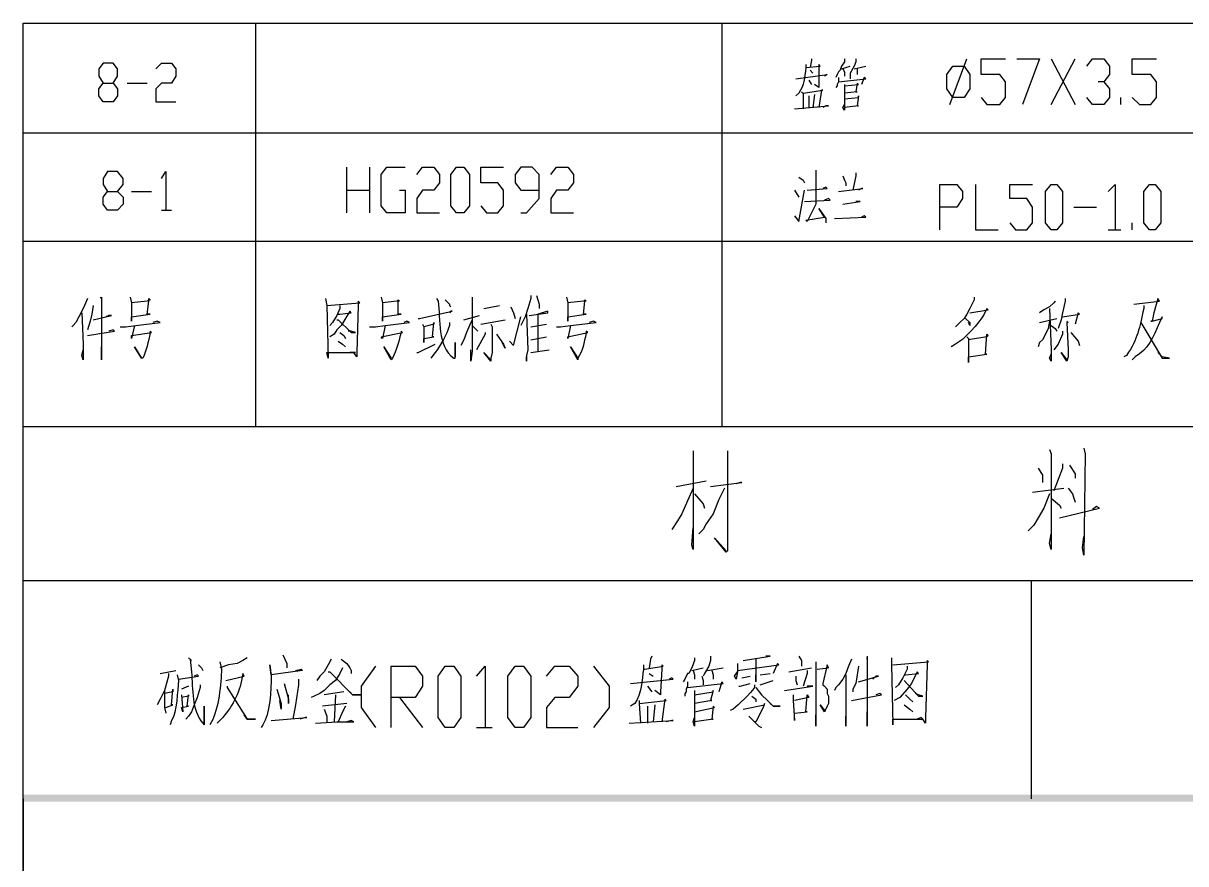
# Model space of a CAD drawing. Header units: millimetres. Extents: x -281 to 814, y -766 to 620.
# Drawn here: x 461.5 to 608.3, y -660 to -553.9 of the extents above; entities that cross this region are included whole.
import ezdxf

# ---------------------------------------------------------------- set-up
doc = ezdxf.new("R2010")
doc.units = ezdxf.units.MM
doc.layers.add('1', color=7, linetype='Continuous')

msp = doc.modelspace()

# ---------------------------------------------------------------- hatches: boundary and pattern name
h = msp.add_hatch(color=0)
h.dxf.hatch_style = 2
h.paths.add_polyline_path([(461.52, -651.278268), (461.52, -652.178268), (814.14, -651.278268)])
h = msp.add_hatch(color=0)
h.dxf.hatch_style = 2
h.paths.add_polyline_path([(461.52, -652.178268), (814.14, -651.278268), (814.14, -652.178268)])

# ---------------------------------------------------------------- linework, layer by layer
at = {"layer": '1', "color": 0, "lineweight": 25}
for points in [[(461.52, -759.638268), (461.52, -553.898268), (814.14, -553.898268)], [(490.86, -553.898268), (490.86, -604.838268)], [(549.72, -553.898268), (549.72, -604.838268)], [(471.6, -563.798268), (471.06, -563.078268), (471.06, -562.178268), (471.6, -561.458268), (472.86, -561.458268), (473.4, -560.558268), (473.4, -559.658268), (472.86, -558.938268), (471.6, -558.938268), (471.06, -559.658268), (471.06, -560.558268), (471.6, -561.458268)], [(478.26, -559.658268), (478.98, -558.938268), (480.24, -558.938268), (480.78, -559.658268), (480.78, -560.558268), (480.24, -561.458268), (478.98, -561.458268), (478.26, -562.178268), (478.26, -563.798268), (480.78, -563.798268)], [(560.34, -559.478268), (560.34, -559.478268), (562.14, -559.298268), (561.96, -559.118268), (561.96, -559.478268), (561.96, -561.638268), (561.96, -561.998268), (561.42, -561.638268)], [(561.06, -558.398268), (561.06, -558.578268), (560.88, -559.478268)], [(565.2, -558.398268), (565.2, -558.758268), (564.84, -559.298268), (564.66, -559.838268), (564.48, -560.018268), (564.3, -560.378268), (564.12, -560.738268)], [(566.64, -558.398268), (566.64, -558.758268), (566.46, -559.298268), (565.92, -560.198268)], [(578.52, -564.158268), (580.68, -558.398268)], [(582.48, -563.258268), (583.2, -564.158268), (584.82, -564.158268), (585.54, -563.258268), (585.54, -561.278268), (584.82, -560.378268), (582.48, -560.378268), (582.48, -558.398268), (585.54, -558.398268)], [(586.98, -558.398268), (589.86, -558.398268), (587.7, -564.158268)], [(591.3, -564.158268), (594.36, -558.398268)], [(591.3, -558.398268), (594.36, -564.158268)], [(595.8, -559.298268), (596.52, -558.398268), (597.96, -558.398268), (598.68, -559.298268), (598.68, -560.378268), (597.96, -561.278268), (597.24, -561.278268)], [(601.56, -563.258268), (602.46, -564.158268), (603.9, -564.158268), (604.62, -563.258268), (604.62, -561.278268), (603.9, -560.378268), (601.56, -560.378268), (601.56, -558.398268), (604.62, -558.398268)], [(559.08, -560.918268), (563.04, -560.378268), (563.04, -560.378268), (562.68, -560.558268)], [(560.88, -559.838268), (561.24, -560.198268)], [(564.84, -559.658268), (565.92, -559.298268)], [(565.02, -559.658268), (565.2, -560.018268), (565.2, -560.558268)], [(565.92, -560.198268), (565.92, -560.558268), (565.92, -560.918268)], [(566.46, -559.658268), (567.9, -559.298268)], [(566.82, -559.658268), (566.82, -560.018268), (566.82, -560.378268)], [(578.88, -563.258268), (578.16, -562.178268), (578.16, -560.378268), (578.88, -559.298268), (580.32, -559.298268), (581.04, -560.378268), (581.04, -562.178268), (580.32, -563.258268), (578.88, -563.258268)], [(472.86, -561.458268), (473.4, -562.178268), (473.4, -563.078268), (472.86, -563.798268), (471.6, -563.798268)], [(474.66, -561.458268), (477.18, -561.458268)], [(560.7, -561.098268), (561.06, -561.638268)], [(564.48, -560.738268), (564.48, -561.098268), (564.48, -561.278268), (564.3, -561.638268), (564.3, -561.818268), (564.12, -561.998268)], [(564.48, -561.278268), (567.9, -560.918268), (567.72, -560.738268), (567.36, -561.638268)], [(565.2, -561.638268), (565.2, -564.878268), (565.02, -564.518268), (565.2, -564.158268)], [(565.2, -561.818268), (567, -561.638268), (566.82, -561.458268), (566.64, -562.538268), (566.82, -562.538268), (565.2, -562.718268)], [(597.96, -561.278268), (598.68, -562.178268), (598.68, -563.258268), (597.96, -564.158268), (596.52, -564.158268), (595.8, -563.258268)], [(559.8, -562.538268), (559.98, -562.718268), (559.98, -564.698268)], [(559.98, -562.718268), (562.5, -562.358268), (562.32, -562.358268), (561.96, -564.518268)], [(560.7, -563.078268), (560.7, -564.518268)], [(561.42, -562.898268), (561.24, -564.518268)], [(565.2, -563.438268), (567, -563.258268), (567, -563.078268), (566.82, -564.338268), (567, -564.338268), (565.2, -564.518268)], [(600.12, -564.158268), (600.12, -563.258268)], [(558.9, -564.698268), (563.22, -564.338268), (562.86, -564.338268), (562.5, -564.518268)], [(814.14, -567.758268), (461.52, -567.758268)], [(502.38, -577.838268), (502.38, -572.078268)], [(505.26, -572.078268), (505.26, -577.838268)], [(509.04, -574.958268), (509.76, -574.958268), (509.76, -577.838268), (507.42, -577.838268), (506.7, -576.938268), (506.7, -572.978268), (507.42, -572.078268), (509.76, -572.078268)], [(511.2, -572.978268), (511.92, -572.078268), (513.36, -572.078268), (514.08, -572.978268), (514.08, -574.058268), (513.36, -574.958268), (511.92, -574.958268), (511.2, -576.038268), (511.2, -577.838268), (514.08, -577.838268)], [(516.24, -577.838268), (515.52, -576.938268), (515.52, -572.978268), (516.24, -572.078268), (517.14, -572.078268), (517.86, -572.978268), (517.86, -576.938268), (517.14, -577.838268), (516.24, -577.838268)], [(519.3, -576.938268), (520.02, -577.838268), (521.46, -577.838268), (522.18, -576.938268), (522.18, -574.958268), (521.46, -574.058268), (519.3, -574.058268), (519.3, -572.078268), (522.18, -572.078268)], [(524.34, -577.838268), (525.06, -577.838268), (526.68, -576.038268), (526.68, -572.978268), (525.78, -572.078268), (524.34, -572.078268), (523.62, -572.978268), (523.62, -574.058268), (524.34, -574.958268), (526.68, -574.958268)], [(528.12, -572.978268), (528.84, -572.078268), (530.28, -572.078268), (531, -572.978268), (531, -574.058268), (530.28, -574.958268), (528.84, -574.958268), (528.12, -576.038268), (528.12, -577.838268), (531, -577.838268)], [(561.6, -572.438268), (561.6, -572.978268), (561.6, -576.398268), (561.6, -576.758268), (560.52, -578.918268), (560.34, -578.738268), (562.68, -578.378268), (561.96, -577.298268), (562.86, -578.558268), (562.86, -579.098268)], [(472.14, -577.478268), (471.6, -576.758268), (471.6, -575.858268), (472.14, -575.138268), (473.4, -575.138268), (474.12, -574.238268), (474.12, -573.518268), (473.4, -572.618268), (472.14, -572.618268), (471.6, -573.518268), (471.6, -574.238268), (472.14, -575.138268)], [(478.98, -573.518268), (479.52, -572.618268), (479.52, -577.478268)], [(559.44, -573.338268), (559.98, -573.698268), (560.16, -574.058268)], [(565.02, -573.158268), (565.2, -573.698268), (565.38, -574.058268), (565.38, -574.418268)], [(566.64, -572.798268), (566.64, -573.158268), (566.28, -574.958268)], [(473.4, -575.138268), (474.12, -575.858268), (474.12, -576.758268), (473.4, -577.478268), (472.14, -577.478268)], [(475.2, -575.138268), (477.72, -575.138268)], [(502.38, -574.958268), (505.26, -574.958268)], [(558.9, -574.958268), (559.26, -575.498268), (559.44, -575.858268)], [(558.9, -578.198268), (559.44, -578.918268), (560.16, -574.958268)], [(560.52, -574.958268), (563.04, -574.778268), (562.86, -574.598268), (562.5, -574.778268)], [(564.48, -575.138268), (567.54, -574.778268), (567.36, -574.778268), (567, -574.958268)], [(577.26, -579.998268), (577.26, -574.238268), (579.42, -574.238268), (580.14, -575.138268), (580.14, -576.038268), (579.42, -577.118268), (577.26, -577.118268)], [(581.76, -574.238268), (581.76, -579.998268), (584.64, -579.998268)], [(586.08, -579.098268), (586.8, -579.998268), (588.24, -579.998268), (588.96, -579.098268), (588.96, -577.118268), (588.24, -576.038268), (586.08, -576.038268), (586.08, -574.238268), (588.96, -574.238268)], [(591.3, -579.998268), (590.58, -579.098268), (590.58, -575.138268), (591.3, -574.238268), (592.02, -574.238268), (592.74, -575.138268), (592.74, -579.098268), (592.02, -579.998268), (591.3, -579.998268)], [(598.5, -575.138268), (599.4, -574.238268), (599.4, -579.998268)], [(603.72, -579.998268), (603, -579.098268), (603, -575.138268), (603.72, -574.238268), (604.44, -574.238268), (605.16, -575.138268), (605.16, -579.098268), (604.44, -579.998268), (603.72, -579.998268)], [(560.16, -576.398268), (563.4, -576.218268), (563.22, -576.038268), (562.68, -576.218268)], [(565.02, -576.758268), (567.18, -576.398268), (567, -576.398268), (566.64, -576.398268)], [(478.98, -577.478268), (480.24, -577.478268)], [(563.94, -578.558268), (567.9, -578.378268), (567.72, -578.198268), (567.36, -578.378268)], [(594.18, -577.118268), (597.06, -577.118268)], [(601.56, -579.998268), (601.56, -579.098268)], [(598.5, -579.998268), (600.12, -579.998268)], [(814.14, -581.438268), (461.52, -581.438268)], [(471.24, -588.458268), (471.42, -588.638268), (471.42, -588.458268), (471.42, -596.378268), (471.42, -595.838268), (471.42, -594.758268)], [(475.02, -588.458268), (475.2, -589.178268), (475.2, -591.518268), (475.2, -590.978268), (477.54, -590.618268), (477.18, -590.618268), (477.36, -588.998268), (477.36, -588.638268), (477.54, -588.818268), (477.18, -588.998268), (475.2, -589.178268)], [(506.7, -588.458268), (506.88, -589.178268), (506.88, -591.518268), (506.88, -590.978268), (509.22, -590.618268), (508.86, -590.618268), (508.86, -588.998268), (508.86, -588.818268), (509.04, -588.998268), (508.68, -588.998268), (506.88, -589.178268)], [(518.22, -588.458268), (518.22, -595.298268), (518.04, -596.558268), (518.04, -595.838268), (518.04, -595.118268)], [(525.6, -588.278268), (525.6, -588.638268), (525.24, -589.898268), (524.88, -590.978268), (524.34, -592.058268)], [(526.32, -588.278268), (526.68, -589.358268), (526.68, -589.718268), (526.68, -589.898268)], [(530.1, -588.458268), (530.28, -589.178268), (530.28, -591.518268), (530.28, -590.978268), (532.62, -590.618268), (532.26, -590.618268), (532.44, -588.998268), (532.44, -588.818268), (532.62, -588.998268), (532.26, -588.998268), (530.28, -589.178268)], [(581.58, -588.458268), (581.58, -588.818268), (581.04, -589.898268), (580.68, -590.618268), (580.32, -591.158268), (579.78, -591.698268), (579.24, -592.238268)], [(469.62, -588.638268), (469.26, -589.538268), (468.9, -590.258268), (468.54, -590.978268), (468.18, -591.698268), (467.82, -592.058268), (467.64, -592.238268)], [(470.34, -589.538268), (470.16, -590.618268), (469.98, -591.518268), (469.8, -592.058268), (469.62, -592.598268)], [(499.68, -588.638268), (499.86, -589.538268), (500.04, -596.198268), (499.86, -595.478268), (503.46, -595.478268), (503.1, -595.478268), (502.74, -595.478268)], [(499.86, -589.538268), (504, -589.178268), (503.82, -588.998268), (503.82, -589.538268), (503.64, -595.478268), (503.64, -596.018268), (503.28, -595.478268)], [(501.48, -589.538268), (501.48, -589.898268), (501.12, -590.798268), (500.58, -591.698268), (500.22, -592.058268)], [(514.8, -588.818268), (515.34, -589.358268), (515.34, -589.538268), (515.52, -589.718268)], [(519.66, -589.898268), (521.64, -589.538268)], [(523.08, -589.718268), (523.44, -590.438268), (523.62, -591.158268)], [(591.84, -588.998268), (591.66, -589.178268), (591.12, -589.718268), (590.4, -590.078268), (589.86, -590.438268)], [(591.12, -589.898268), (591.3, -595.118268), (591.3, -596.558268), (591.12, -596.198268), (591.3, -595.658268)], [(593.1, -588.638268), (593.1, -588.998268), (592.74, -590.438268), (592.56, -591.338268), (592.2, -592.418268)], [(468.9, -590.438268), (469.08, -594.398268), (469.08, -596.378268), (468.9, -595.838268), (469.08, -595.118268)], [(470.34, -591.338268), (472.68, -590.798268), (472.32, -590.798268), (471.96, -590.978268)], [(473.76, -592.238268), (474.48, -592.238268), (475.74, -592.058268), (478.8, -591.698268), (478.44, -591.518268), (477.9, -591.698268)], [(501.3, -590.618268), (501.48, -590.618268), (502.92, -590.438268), (502.74, -590.258268), (502.02, -591.518268), (501.66, -592.058268), (501.12, -592.598268), (500.76, -593.138268), (500.22, -593.498268)], [(501.12, -591.338268), (501.3, -591.338268), (502.92, -592.958268), (503.46, -592.958268), (502.92, -592.778268), (502.56, -592.778268)], [(505.26, -592.238268), (505.98, -592.238268), (507.24, -592.058268), (510.3, -591.698268), (509.94, -591.518268), (509.58, -591.698268)], [(511.38, -591.158268), (511.38, -591.158268), (511.56, -591.158268), (515.7, -590.258268), (515.52, -590.258268), (515.34, -590.438268)], [(518.22, -591.338268), (517.86, -592.058268), (517.5, -592.958268), (517.14, -593.858268), (516.78, -594.578268)], [(517.14, -591.338268), (519.12, -590.798268)], [(519.3, -591.878268), (522.36, -591.338268)], [(522.9, -594.038268), (522.9, -594.038268), (523.44, -594.578268), (524.34, -590.978268)], [(525.06, -590.618268), (525.24, -595.118268), (525.06, -595.838268), (525.06, -596.558268), (525.06, -596.018268)], [(525.42, -590.798268), (527.76, -590.438268), (527.76, -590.258268), (526.5, -590.618268), (526.5, -595.298268)], [(528.84, -592.238268), (529.38, -592.238268), (530.64, -592.058268), (533.88, -591.698268), (533.52, -591.518268), (532.98, -591.698268)], [(580.5, -591.158268), (580.5, -591.158268), (581.04, -591.698268), (581.04, -592.058268), (580.86, -591.698268)], [(591.12, -591.518268), (590.94, -592.418268), (590.58, -593.138268), (590.22, -593.858268), (589.86, -594.218268), (589.68, -594.758268)], [(589.86, -591.698268), (592.02, -591.158268)], [(593.28, -591.518268), (593.46, -591.698268), (593.28, -591.698268), (593.46, -595.118268), (593.46, -596.018268), (593.28, -596.558268), (592.56, -595.478268), (593.28, -596.378268)], [(592.74, -590.978268), (594.9, -590.618268), (594.72, -590.438268), (594.36, -591.878268)], [(469.62, -593.318268), (473.04, -592.778268), (472.86, -592.598268), (472.32, -592.778268)], [(501.48, -592.958268), (502.02, -593.318268), (502.2, -593.678268)], [(511.92, -591.878268), (512.1, -592.238268), (512.1, -593.318268), (512.1, -594.218268), (512.1, -593.678268), (513.36, -593.498268), (513.18, -593.498268), (513.36, -591.698268), (513.36, -591.878268), (512.1, -592.238268)], [(518.22, -592.058268), (518.94, -592.778268)], [(519.84, -592.958268), (519.84, -593.138268), (518.76, -595.118268)], [(520.56, -591.878268), (520.74, -592.238268), (520.74, -595.478268), (520.56, -596.198268), (520.56, -596.558268), (519.66, -595.478268), (520.56, -596.378268)], [(525.6, -592.238268), (527.58, -591.878268)], [(591.3, -592.058268), (591.84, -592.418268), (592.02, -592.778268)], [(592.74, -592.778268), (592.74, -593.138268), (592.2, -594.398268), (591.66, -595.118268)], [(593.82, -592.958268), (594.72, -594.038268), (594.9, -594.578268)], [(602.64, -591.698268), (605.34, -596.198268), (606.24, -596.198268), (605.34, -596.018268), (605.34, -596.018268), (604.8, -595.478268)], [(501.3, -594.038268), (501.84, -594.398268), (502.2, -594.758268)], [(511.2, -595.478268), (511.38, -595.478268), (513.54, -594.398268)], [(521.28, -593.138268), (522.18, -594.398268), (522.36, -594.938268), (522, -594.218268)], [(525.6, -593.858268), (527.58, -593.498268)], [(580.68, -593.498268), (580.86, -593.678268), (580.86, -595.298268), (580.86, -595.478268), (580.86, -596.738268), (580.86, -596.198268), (580.86, -596.018268), (583.2, -595.658268), (583.02, -595.658268), (583.2, -593.138268), (583.38, -593.318268), (583.2, -593.498268), (580.86, -593.858268)], [(525.6, -595.478268), (527.94, -595.118268)], [(814.14, -604.838268), (461.52, -604.838268)], [(595.44, -607.538268), (595.62, -608.258268), (595.44, -621.038268), (595.26, -620.138268), (595.44, -618.698268)], [(546.12, -607.898268), (546.12, -608.438268), (546.12, -620.318268), (545.94, -619.778268), (546.12, -617.618268)], [(550.44, -607.898268), (550.44, -608.438268), (550.44, -619.778268), (550.44, -620.498268), (550.26, -620.678268), (548.82, -618.878268), (550.26, -620.498268)], [(591.12, -607.718268), (591.3, -608.258268), (591.3, -620.318268), (591.12, -619.598268), (591.3, -618.338268)], [(589.68, -610.058268), (590.22, -610.958268), (590.22, -611.498268), (590.22, -611.858268)], [(592.74, -609.518268), (592.74, -610.058268), (591.66, -612.938268)], [(593.64, -609.698268), (594.36, -610.778268), (594.36, -611.318268)], [(543.96, -612.398268), (547.74, -611.678268)], [(548.28, -612.398268), (552.24, -611.858268), (552.06, -611.858268), (551.52, -612.038268)], [(546.12, -612.578268), (545.4, -614.198268), (544.68, -615.818268), (544.14, -616.718268), (543.42, -617.798268)], [(546.3, -613.298268), (547.38, -614.558268), (547.56, -615.098268)], [(550.08, -612.578268), (549.36, -614.018268), (548.64, -615.818268), (547.74, -617.078268), (547.38, -617.798268), (546.84, -618.338268)], [(591.12, -613.298268), (590.4, -615.098268), (589.68, -616.358268), (589.14, -617.258268), (588.42, -617.978268)], [(588.96, -613.118268), (592.92, -612.578268)], [(593.46, -612.578268), (594, -613.298268), (594.18, -613.838268), (594.36, -614.378268)], [(591.3, -613.838268), (592.38, -614.738268), (592.56, -615.098268)], [(592.38, -616.358268), (597.42, -615.098268), (597.06, -614.918268), (596.52, -615.278268)], [(814.14, -624.278268), (461.52, -624.278268)], [(588.78, -624.278268), (588.78, -651.818268)], [(489.78, -633.998268), (489.24, -634.358268), (488.52, -634.718268), (487.44, -634.898268), (486.36, -635.258268)], [(494.28, -633.638268), (494.82, -634.718268), (494.82, -635.258268)], [(540.9, -633.818268), (540.72, -634.178268), (540.54, -635.258268)], [(546.3, -633.998268), (546.3, -634.358268), (545.94, -635.258268), (545.58, -635.978268), (545.4, -635.978268), (545.04, -636.698268), (544.86, -637.058268)], [(548.28, -633.818268), (548.28, -634.358268), (548.1, -635.078268), (547.56, -635.978268), (547.38, -636.338268)], [(552.42, -634.358268), (555.84, -633.818268), (555.48, -633.818268), (555.3, -633.818268)], [(559.44, -633.818268), (559.8, -634.358268), (559.8, -634.718268), (559.8, -635.078268)], [(568.08, -633.818268), (568.08, -634.178268), (568.08, -633.998268), (568.08, -642.638268), (568.08, -640.838268)], [(571.14, -633.998268), (571.14, -634.898268), (571.32, -642.458268), (571.32, -641.738268), (575.1, -641.738268), (574.92, -641.558268), (574.38, -641.738268)], [(483.66, -634.898268), (484.02, -635.258268), (484.2, -635.618268)], [(501.84, -635.258268), (501.48, -635.978268), (500.94, -636.878268), (500.22, -637.418268), (499.5, -638.138268), (498.96, -638.498268), (498.24, -638.858268), (497.88, -639.038268)], [(500.4, -634.178268), (500.04, -634.898268), (499.5, -635.798268), (498.96, -636.338268), (498.6, -636.878268)], [(501.66, -634.178268), (502.38, -634.718268), (502.74, -635.258268), (502.92, -635.618268), (502.92, -635.978268)], [(505.98, -635.078268), (504.18, -637.598268), (504.18, -640.298268), (505.98, -642.818268)], [(507.96, -642.818268), (507.96, -635.078268), (511.02, -635.078268), (511.92, -636.338268), (511.92, -637.598268), (511.02, -639.038268), (507.96, -639.038268)], [(514.8, -642.818268), (513.9, -641.558268), (513.9, -636.338268), (514.8, -635.078268), (515.88, -635.078268), (516.78, -636.338268), (516.78, -641.558268), (515.88, -642.818268), (514.8, -642.818268)], [(518.76, -636.338268), (519.84, -635.078268), (519.84, -642.818268)], [(523.62, -642.818268), (522.72, -641.558268), (522.72, -636.338268), (523.62, -635.078268), (524.7, -635.078268), (525.6, -636.338268), (525.6, -641.558268), (524.7, -642.818268), (523.62, -642.818268)], [(527.58, -636.338268), (528.66, -635.078268), (530.46, -635.078268), (531.54, -636.338268), (531.54, -637.598268), (530.46, -639.038268), (528.66, -639.038268), (527.58, -640.298268), (527.58, -642.818268), (531.54, -642.818268)], [(533.52, -635.078268), (535.5, -637.598268), (535.5, -640.298268), (533.52, -642.818268)], [(539.82, -635.438268), (540, -635.438268), (542.34, -635.078268), (542.16, -634.898268), (542.16, -635.438268), (541.98, -638.318268), (541.98, -638.678268), (541.26, -638.138268)], [(545.94, -635.618268), (547.38, -635.258268)], [(547.92, -635.618268), (549.9, -635.258268)], [(551.7, -634.718268), (551.7, -635.798268), (551.52, -636.698268), (551.34, -636.338268), (551.7, -635.798268)], [(551.7, -635.618268), (551.7, -635.618268), (556.92, -634.898268), (556.74, -634.718268), (556.2, -635.978268)], [(554.04, -634.178268), (554.04, -637.058268), (554.04, -636.158268)], [(558.18, -635.798268), (561.06, -635.258268)], [(561.6, -634.538268), (561.6, -635.438268), (561.6, -642.638268), (561.6, -642.098268), (561.6, -641.198268)], [(561.78, -635.438268), (563.22, -635.258268), (563.04, -634.898268), (562.5, -637.238268), (562.5, -637.418268), (562.68, -637.598268), (563.04, -637.958268), (563.04, -638.498268), (563.22, -638.858268), (563.22, -639.218268), (563.22, -639.758268), (563.04, -640.118268), (562.86, -640.478268), (562.68, -640.658268), (562.68, -640.838268), (562.14, -639.938268), (562.68, -640.658268), (562.86, -640.658268)], [(566.1, -634.178268), (565.74, -635.078268), (565.38, -635.978268), (565.02, -636.698268), (564.48, -637.418268), (564.12, -637.778268), (563.94, -638.138268)], [(567, -635.078268), (566.82, -636.158268), (566.64, -637.238268), (566.28, -637.958268), (566.28, -638.318268)], [(571.32, -634.898268), (575.82, -634.538268), (575.64, -634.358268), (575.64, -634.898268), (575.46, -641.558268), (575.46, -642.278268), (575.1, -641.738268)], [(573.12, -635.078268), (573.12, -635.438268), (572.58, -636.518268), (572.04, -637.418268), (571.68, -637.778268)], [(479.88, -635.978268), (479.88, -636.338268), (479.34, -638.138268), (478.8, -639.218268), (478.44, -639.938268)], [(478.8, -635.978268), (480.78, -635.618268)], [(481.14, -636.698268), (483.66, -636.338268), (483.48, -636.158268), (483.12, -636.338268)], [(496.26, -636.698268), (496.26, -637.418268), (495.9, -639.938268), (495.54, -641.738268)], [(500.04, -635.798268), (500.22, -635.798268), (503.1, -638.678268), (504.18, -638.678268), (503.1, -638.678268), (502.74, -638.318268)], [(538.2, -637.238268), (543.6, -636.698268), (543.42, -636.518268), (543.06, -636.698268)], [(540.54, -635.978268), (541.08, -636.338268)], [(545.4, -637.058268), (545.4, -637.598268), (545.22, -637.958268), (545.22, -638.318268), (545.04, -638.498268), (545.04, -638.858268)], [(545.4, -637.778268), (549.9, -637.238268), (549.72, -637.058268), (549.36, -638.318268)], [(546.12, -635.618268), (546.3, -636.158268), (546.3, -636.698268)], [(547.2, -636.338268), (547.38, -636.878268), (547.38, -637.418268)], [(548.46, -635.618268), (548.64, -636.158268), (548.64, -636.698268)], [(552.24, -636.518268), (553.32, -636.338268)], [(554.58, -636.158268), (555.84, -635.978268)], [(554.58, -637.418268), (556.2, -636.878268)], [(559.08, -636.338268), (559.08, -636.878268), (559.26, -637.418268)], [(560.52, -635.618268), (560.52, -635.978268), (559.98, -637.598268)], [(565.38, -636.158268), (565.38, -640.478268), (565.38, -642.638268), (565.38, -642.098268), (565.38, -641.378268)], [(567, -637.058268), (569.52, -636.338268), (569.16, -636.338268), (568.8, -636.698268)], [(572.76, -636.158268), (572.94, -636.158268), (574.56, -635.978268), (574.38, -635.798268), (573.66, -637.238268), (573.12, -637.958268), (572.22, -639.038268), (571.5, -639.398268)], [(572.76, -636.878268), (572.76, -636.878268), (574.56, -638.858268), (575.1, -638.858268), (574.56, -638.678268), (574.2, -638.498268)], [(479.52, -640.298268), (480.42, -639.938268), (480.24, -639.938268), (480.42, -637.958268), (480.42, -638.318268), (479.34, -638.498268)], [(479.34, -638.138268), (479.34, -640.298268), (479.52, -641.018268)], [(482.4, -637.598268), (482.4, -637.598268), (481.5, -637.958268)], [(483.84, -637.418268), (483.84, -637.778268), (483.48, -639.038268), (483.12, -639.938268), (482.76, -640.838268), (482.4, -641.378268), (482.04, -641.738268)], [(487.26, -637.598268), (487.26, -637.778268), (489.78, -641.738268), (490.86, -641.738268), (489.78, -641.738268), (489.42, -641.198268)], [(493.56, -637.958268), (494.1, -639.758268), (494.1, -640.478268), (493.92, -639.398268)], [(494.46, -637.238268), (495, -639.218268), (495, -639.758268), (495, -638.678268)], [(502.02, -638.318268), (499.5, -638.678268)], [(540.36, -637.598268), (540.9, -638.318268)], [(546.3, -638.138268), (546.3, -638.498268), (546.3, -640.118268), (546.3, -642.638268), (546.12, -642.098268), (546.3, -641.558268)], [(546.3, -638.678268), (548.64, -638.318268), (548.64, -638.138268), (548.28, -639.398268), (548.46, -639.398268), (546.3, -639.758268)], [(551.88, -637.598268), (552.06, -637.598268), (553.32, -637.238268)], [(554.04, -637.778268), (554.76, -638.678268), (555.48, -639.398268), (556.2, -640.118268), (557.1, -640.118268), (556.2, -640.118268), (555.84, -639.758268)], [(557.64, -638.138268), (561.24, -637.598268), (561.06, -637.598268), (560.52, -637.598268)], [(566.1, -639.398268), (569.88, -638.678268), (569.7, -638.498268), (569.16, -638.678268)], [(481.5, -638.678268), (481.68, -640.838268), (481.5, -640.298268), (482.4, -640.118268), (482.22, -640.118268), (482.4, -638.678268), (482.4, -638.858268), (481.5, -639.038268)], [(502.38, -639.758268), (499.32, -640.118268)], [(500.94, -638.678268), (500.76, -642.098268)], [(509.04, -639.038268), (511.92, -642.818268)], [(539.28, -639.758268), (542.7, -639.398268), (542.52, -639.218268), (542.16, -642.098268)], [(539.28, -639.398268), (539.28, -639.758268), (539.46, -642.278268)], [(541.26, -639.938268), (541.08, -642.098268)], [(552.42, -640.478268), (555.12, -639.938268), (555.12, -639.758268), (554.94, -640.298268), (554.04, -642.098268), (553.86, -642.098268), (553.14, -641.378268), (554.4, -642.638268), (554.76, -642.818268)], [(553.5, -638.858268), (554.04, -639.218268), (554.04, -639.578268)], [(558.72, -638.678268), (558.72, -639.398268), (558.9, -641.918268), (558.9, -641.018268), (560.52, -640.838268), (560.34, -640.838268), (560.52, -638.678268), (560.7, -639.038268), (558.9, -639.398268)], [(572.76, -639.938268), (573.48, -640.478268), (573.84, -640.838268)], [(572.94, -638.678268), (573.48, -639.218268), (573.84, -639.578268)], [(499.5, -640.478268), (499.86, -641.378268), (499.86, -642.098268)], [(502.2, -640.118268), (501.84, -640.838268), (501.3, -642.098268)], [(540.36, -640.118268), (540.36, -642.278268)], [(546.3, -640.838268), (548.82, -640.298268), (548.64, -640.118268), (548.46, -641.738268), (548.64, -641.738268), (546.3, -642.098268)], [(492.84, -641.918268), (497.34, -641.558268), (497.16, -641.558268), (496.44, -641.738268)], [(498.42, -642.278268), (501.12, -642.098268), (503.28, -642.098268), (502.92, -641.918268), (502.38, -642.098268)], [(518.76, -642.818268), (520.74, -642.818268)], [(538.02, -642.278268), (543.6, -641.918268), (543.42, -641.918268), (542.7, -642.098268)], [(461.52, -651.818268), (461.52, -765.578268)]]:
    msp.add_lwpolyline(points, dxfattribs=at)
for points, knots in [([(560.34, -559.118268), (560.34, -559.118268), (560.34, -559.478268), (560.34, -559.478268), (560.16, -560.918268), (560.16, -561.638268), (559.44, -562.718268), (559.44, -562.718268), (559.08, -563.078268), (559.08, -563.078268)], [0, 0, 0, 0, 1, 1, 1, 2, 2, 2, 3, 3, 3, 3]), ([(513.72, -588.638268), (513.72, -588.638268), (513.9, -588.998268), (513.9, -588.998268), (514.26, -591.338268), (513.72, -594.578268), (515.88, -596.198268), (515.88, -596.198268), (516.06, -596.198268), (516.06, -596.198268), (516.06, -596.198268), (516.06, -594.218268), (516.06, -594.218268), (516.06, -594.218268), (516.06, -596.018268), (516.06, -596.018268)], [0, 0, 0, 0, 1, 1, 1, 2, 2, 2, 3, 3, 3, 4, 4, 4, 5, 5, 5, 5]), ([(581.04, -590.438268), (581.04, -590.438268), (581.04, -590.438268), (581.04, -590.438268), (581.04, -590.438268), (583.38, -590.078268), (583.38, -590.078268), (583.38, -590.078268), (583.2, -589.898268), (583.2, -589.898268), (583.2, -589.898268), (582.84, -590.618268), (582.84, -590.618268), (582.3, -591.698268), (580.14, -594.038268), (579.24, -594.398268), (579.24, -594.398268), (578.7, -594.758268), (578.7, -594.758268)], [0, 0, 0, 0, 1, 1, 1, 2, 2, 2, 3, 3, 3, 4, 4, 4, 5, 5, 5, 6, 6, 6, 6]), ([(603, -589.538268), (603, -589.538268), (603, -589.898268), (603, -589.898268), (602.46, -592.418268), (602.28, -593.678268), (600.84, -595.838268), (600.84, -595.838268), (600.48, -596.018268), (600.48, -596.018268)], [0, 0, 0, 0, 1, 1, 1, 2, 2, 2, 3, 3, 3, 3]), ([(601.74, -589.358268), (601.74, -589.358268), (604.98, -588.998268), (604.98, -588.998268), (604.98, -588.998268), (604.8, -588.638268), (604.8, -588.638268), (604.8, -588.638268), (604.26, -590.438268), (604.26, -590.438268), (604.26, -590.438268), (604.08, -591.518268), (604.08, -591.518268), (604.08, -591.518268), (603.9, -591.518268), (603.9, -591.518268), (603.9, -591.518268), (604.08, -591.518268), (604.08, -591.518268), (604.08, -591.518268), (605.34, -591.158268), (605.34, -591.158268), (605.34, -591.158268), (605.34, -590.978268), (605.34, -590.978268), (605.34, -590.978268), (604.98, -591.698268), (604.98, -591.698268), (604.26, -593.498268), (603.54, -595.118268), (601.92, -596.018268), (601.92, -596.018268), (601.56, -596.378268), (601.56, -596.378268)], [0, 0, 0, 0, 1, 1, 1, 2, 2, 2, 3, 3, 3, 4, 4, 4, 5, 5, 5, 6, 6, 6, 7, 7, 7, 8, 8, 8, 9, 9, 9, 10, 10, 10, 11, 11, 11, 11]), ([(475.56, -592.058268), (475.56, -592.058268), (475.2, -593.678268), (475.2, -593.678268), (475.2, -593.678268), (475.2, -593.318268), (475.2, -593.318268), (475.2, -593.318268), (477.72, -592.958268), (477.72, -592.958268), (477.72, -592.958268), (477.54, -592.778268), (477.54, -592.778268), (477.54, -592.778268), (477.54, -592.958268), (477.54, -592.958268), (477.36, -594.218268), (477, -595.118268), (476.64, -596.198268), (476.64, -596.198268), (476.46, -596.198268), (476.46, -596.198268), (476.46, -596.198268), (475.56, -594.758268), (475.56, -594.758268), (475.56, -594.758268), (476.46, -596.198268), (476.46, -596.198268)], [0, 0, 0, 0, 1, 1, 1, 2, 2, 2, 3, 3, 3, 4, 4, 4, 5, 5, 5, 6, 6, 6, 7, 7, 7, 8, 8, 8, 9, 9, 9, 9]), ([(507.24, -592.058268), (507.24, -592.058268), (506.88, -593.678268), (506.88, -593.678268), (506.88, -593.678268), (506.7, -593.498268), (506.7, -593.498268), (506.7, -593.498268), (509.4, -592.958268), (509.4, -592.958268), (509.4, -592.958268), (509.22, -592.778268), (509.22, -592.778268), (509.22, -592.778268), (509.22, -592.958268), (509.22, -592.958268), (508.86, -594.398268), (508.68, -595.118268), (508.14, -596.198268), (508.14, -596.198268), (507.96, -596.378268), (507.96, -596.378268), (507.96, -596.378268), (507.06, -594.758268), (507.06, -594.758268), (507.06, -594.758268), (507.96, -596.198268), (507.96, -596.198268)], [0, 0, 0, 0, 1, 1, 1, 2, 2, 2, 3, 3, 3, 4, 4, 4, 5, 5, 5, 6, 6, 6, 7, 7, 7, 8, 8, 8, 9, 9, 9, 9]), ([(515.34, -591.698268), (515.34, -591.698268), (515.34, -592.058268), (515.34, -592.058268), (514.98, -593.318268), (514.26, -594.398268), (513.54, -595.478268), (513.54, -595.478268), (513, -596.198268), (513, -596.198268)], [0, 0, 0, 0, 1, 1, 1, 2, 2, 2, 3, 3, 3, 3]), ([(530.64, -592.058268), (530.64, -592.058268), (530.28, -593.678268), (530.28, -593.678268), (530.28, -593.678268), (530.28, -593.498268), (530.28, -593.498268), (530.28, -593.498268), (532.8, -592.958268), (532.8, -592.958268), (532.8, -592.958268), (532.62, -592.778268), (532.62, -592.778268), (532.62, -592.778268), (532.62, -592.958268), (532.62, -592.958268), (532.26, -594.398268), (532.26, -595.118268), (531.54, -596.198268), (531.54, -596.198268), (531.54, -596.378268), (531.54, -596.378268), (531.54, -596.378268), (530.64, -594.758268), (530.64, -594.758268), (530.64, -594.758268), (531.54, -596.198268), (531.54, -596.198268)], [0, 0, 0, 0, 1, 1, 1, 2, 2, 2, 3, 3, 3, 4, 4, 4, 5, 5, 5, 6, 6, 6, 7, 7, 7, 8, 8, 8, 9, 9, 9, 9]), ([(482.4, -633.998268), (482.4, -633.998268), (482.76, -634.358268), (482.76, -634.358268), (482.76, -634.358268), (482.58, -634.178268), (482.58, -634.178268), (482.58, -634.178268), (482.76, -635.798268), (482.76, -635.798268), (482.94, -637.958268), (482.76, -640.658268), (484.2, -642.278268), (484.2, -642.278268), (484.38, -642.458268), (484.38, -642.458268), (484.38, -642.458268), (484.38, -640.118268), (484.38, -640.118268), (484.38, -640.118268), (484.38, -642.458268), (484.38, -642.458268)], [0, 0, 0, 0, 1, 1, 1, 2, 2, 2, 3, 3, 3, 4, 4, 4, 5, 5, 5, 6, 6, 6, 7, 7, 7, 7]), ([(486.36, -634.538268), (486.36, -634.538268), (486.54, -635.438268), (486.54, -635.438268), (486.54, -637.058268), (486.18, -640.658268), (485.28, -642.098268), (485.28, -642.098268), (485.1, -642.458268), (485.1, -642.458268)], [0, 0, 0, 0, 1, 1, 1, 2, 2, 2, 3, 3, 3, 3]), ([(495.9, -635.618268), (495.9, -635.618268), (496.62, -635.438268), (496.62, -635.438268), (496.62, -635.438268), (496.8, -635.618268), (496.8, -635.618268), (496.8, -635.618268), (496.8, -635.618268), (496.8, -635.618268), (496.8, -635.618268), (492.84, -636.158268), (492.84, -636.158268), (492.84, -636.158268), (492.66, -634.898268), (492.66, -634.898268), (492.66, -634.898268), (492.84, -636.338268), (492.84, -636.338268), (492.84, -637.958268), (492.66, -641.198268), (491.76, -642.458268), (491.76, -642.458268), (491.58, -642.818268), (491.58, -642.818268)], [0, 0, 0, 0, 1, 1, 1, 2, 2, 2, 3, 3, 3, 4, 4, 4, 5, 5, 5, 6, 6, 6, 7, 7, 7, 8, 8, 8, 8]), ([(539.82, -634.898268), (539.82, -634.898268), (539.82, -635.438268), (539.82, -635.438268), (539.64, -636.878268), (539.64, -638.498268), (538.74, -639.758268), (538.74, -639.758268), (538.2, -640.118268), (538.2, -640.118268)], [0, 0, 0, 0, 1, 1, 1, 2, 2, 2, 3, 3, 3, 3]), ([(480.96, -636.158268), (480.96, -636.158268), (481.14, -636.878268), (481.14, -636.878268), (480.96, -638.138268), (480.96, -640.838268), (480.24, -641.918268), (480.24, -641.918268), (480.06, -642.458268), (480.06, -642.458268)], [0, 0, 0, 0, 1, 1, 1, 2, 2, 2, 3, 3, 3, 3]), ([(487.08, -636.878268), (487.08, -636.878268), (489.42, -636.338268), (489.42, -636.338268), (489.42, -636.338268), (489.24, -635.978268), (489.24, -635.978268), (489.24, -635.978268), (489.06, -636.878268), (489.06, -636.878268), (488.7, -638.858268), (487.62, -640.658268), (486.18, -642.098268), (486.18, -642.098268), (486, -642.278268), (486, -642.278268)], [0, 0, 0, 0, 1, 1, 1, 2, 2, 2, 3, 3, 3, 4, 4, 4, 5, 5, 5, 5]), ([(553.86, -637.418268), (553.86, -637.418268), (553.86, -637.778268), (553.86, -637.778268), (553.32, -638.498268), (551.88, -639.938268), (551.16, -640.478268), (551.16, -640.478268), (550.8, -640.658268), (550.8, -640.658268)], [0, 0, 0, 0, 1, 1, 1, 2, 2, 2, 3, 3, 3, 3])]:
    msp.add_open_spline(points, degree=3, knots=knots, dxfattribs=at)

doc.saveas('drawing.dxf')
